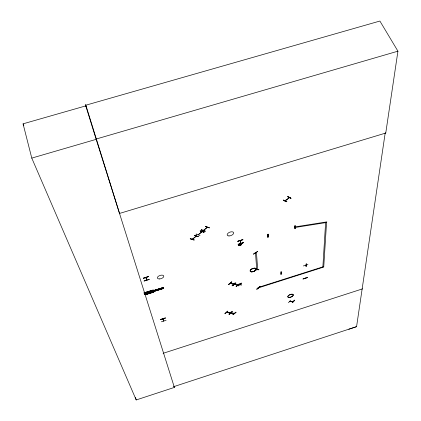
<?xml version="1.0" encoding="UTF-8"?>
<svg xmlns="http://www.w3.org/2000/svg" width="421" height="421" viewBox="0 0 421 421"><rect width="100%" height="100%" fill="white"/><g stroke="black" fill="none" stroke-linecap="round" stroke-linejoin="round"><path stroke-width="0.63" d="M163.548 320.876L163.853 320.944L163.011 318.865M226.677 312.429L229.755 312.824M230.04 312.892L226.577 312.445M231.271 313.124C230.161 312.629 235.581 313.382 233.976 313.477M294.858 227.414L294.405 227.535L294.963 227.366M294.947 228.687L294.995 225.793L294.942 228.756L295.221 228.671L295.042 225.814M289.395 197.623L285.206 200.764M285.254 200.891L289.348 197.644L288.885 197.844M303.309 265.951L307.94 264.509M305.73 265.398L305.525 265.467M305.551 265.272L305.514 265.635M305.393 277.997L305.183 278.265L305.214 278.002M306.051 266.361L306.341 263.83L306.025 266.361M303.015 278.934L307.509 277.492M280.944 271.908L281.207 271.829L280.981 274.318M281.175 274.25L281.149 271.782L280.97 274.355M322.875 266.872L325.601 222.804L326.559 222.504L326.843 221.883L294.916 226.924L294.658 227.545L326.559 222.504L323.728 267.061L258.373 287.869L258.341 287.411L323.76 266.593M267.94 237.128L267.84 234.271L267.94 237.107M239.802 284.628L240.044 284.67M240.428 242.849L240.68 245.669L240.959 245.585L240.712 242.759L240.428 242.849L240.68 245.669M240.654 242.733L240.691 245.632M145.808 277.586L146.54 280.118M146.803 280.039L146.003 277.465M258.32 287.817L257.873 287.859L258.247 287.927M292.948 301.52L293.395 301.415L289.732 301.452M237.702 285.128L234.418 284.412M162.974 318.923L163.653 321.06M240.533 240.886L240.291 240.68L240.749 243.433M348.804 329.233L356.571 326.659L385.168 133.173L385.768 132.989L397.934 51.178L379.895 21.05L85.589 105.271L96.162 139.351L31.775 158.101L23.066 123.832L85.779 105.881M240.27 240.717L240.286 240.917M230.892 313.077L234.292 313.529M230.145 283.412L233.587 284.18M234.218 284.507L234.713 284.496L234.329 284.412M239.933 284.559L240.033 284.286M257.042 269.629L256.589 269.856L256.952 269.54M255.526 252.684L255.1 252.642L255.405 252.795M192.281 239.254L192.802 238.996M198.533 234.439L198.107 234.792L202.112 231.655L198.275 234.802M201.433 231.655L201.68 232.008L201.817 231.171M203.332 230.503L203.764 230.145M207.053 227.645L207.237 227.293M203.527 230.508L207.369 227.34M237.907 284.354L241.417 285.033M238.033 284.238L241.554 284.87M190.381 238.649L194.239 239.912L190.229 238.802L190.397 238.596M196.228 234.15L200.007 235.455M201.412 229.608L205.28 231.187L201.296 229.987M283.386 199.928L283.286 200.312L286.869 201.601L283.28 200.301M286.643 201.78L283.291 200.264M240.833 244.127L241.307 244.112M267.598 235.902L268.514 235.607M268.051 235.649L268.403 235.523M281.723 272.95L281.281 272.982L281.686 272.861M192.318 239.207L196.265 236.16L192.413 239.296M196.081 236.134L195.944 236.444M203.369 230.455L207.169 227.335M290.616 300.205L288.48 302.757M292.211 302.683C296.789 297.342 294.105 301.794 292.121 302.52M292.4 302.71L294.547 300.157M240.886 244.112L241.349 243.97M267.546 235.902L267.951 235.807M294.895 227.398L294.511 227.519M226.961 312.493L226.535 312.556M231.476 311.64L228.703 314.203M229.45 314.261L232.35 311.719M232.96 314.719L236.013 312.235M235.86 312.187L232.924 314.74L235.986 312.203M238.028 285.854L241.359 283.112L238.181 285.848M256.768 269.845L257.036 269.593M260.073 286.569L256.736 289.19L260.057 286.548M231.813 281.938L228.503 284.696M230.366 283.307L230.645 283.401L230.261 283.317M233.429 283.986L233.481 284.191M235.302 282.707L231.997 285.501M235.881 283.044L232.439 285.759M232.566 285.785L235.928 283.086L232.624 285.827M239.339 283.801L236.039 286.58L239.512 283.87M198.275 236.57L194.291 235.386L198.096 236.702M190.445 238.633L190.229 238.812L194.028 240.086M196.06 234.334L196.165 233.955M201.291 230.034L205.211 231.203M205.416 226.64L209.395 227.814L205.322 226.393M203.948 232.224L200.154 230.971L204.143 232.118M287.548 196.591L291 198.328C289.422 196.728 284.322 195.591 291.022 198.259M242.917 242.696L238.618 245.49L242.917 242.717M238.723 245.527L243.028 242.754M241.049 244.422L241.291 244.269M240.949 244.206L241.301 244.333L241.049 244.159M145.819 277.523L146.076 277.734M255.31 252.537L255.305 252.789M253.374 254.089L257.61 251.4M257.726 251.484L253.516 254.168M285.491 200.538L285.306 200.88M293.258 301.515L289.695 301.568M233.323 284.001L233.708 284.059L230.319 283.317M173.662 386.688L356.571 326.659M31.775 158.101L136.209 399.95L174.378 387.415L173.989 386.162M241.122 244.438L240.88 244.296M163.101 353.314L362.592 288.848M160.685 319.45L165.416 317.944L160.711 319.534M160.711 319.534L165.442 318.029M161.38 321.786L166.085 320.286M307.519 277.618L303.02 279.055M281.686 272.95L281.233 273.103M237.781 241.249L242.933 239.665L237.791 241.265M237.791 241.359L242.922 239.644M243.206 242.675L238.118 244.401L243.191 242.622M238.107 244.369L243.227 242.822M144.087 280.944L149.26 279.344M294.984 225.861L295.268 225.777M267.898 234.297L267.619 234.381L267.719 237.239M268.003 234.265L268.288 234.176L268.387 237.034L268.103 237.123L268.014 234.192M267.546 235.802L268.456 235.523M240.896 244.206L241.354 244.064M148.492 276.629L143.282 278.218M144.045 292.827L153.191 289.99L153.27 290.285L144.129 293.105M144.082 292.942L153.218 290.106M144.098 292.99L153.233 290.153M144.845 293.311L153.365 290.669L153.449 290.964L144.319 293.779M154.218 290.458L163.316 287.638L154.233 290.522M144.882 293.432L153.391 290.785M144.892 293.474L153.412 290.832M144.419 294L153.539 291.174L153.618 291.464L144.503 294.279M144.456 294.116L153.57 291.29L144.466 294.163M154.354 291.022L163.448 288.201L163.522 288.496L154.433 291.3L154.354 291.011M154.391 291.137L163.48 288.322L154.407 291.195M145.213 294.484L153.712 291.848L153.797 292.137L145.298 294.763M153.744 291.963L145.256 294.632L153.765 292.037M385.157 133.225L385.762 133.041L119.527 213.447L85.552 104.282M397.934 51.178L96.077 139.062L174.378 387.415M200.175 230.897L203.969 232.218M255.273 269.124L258.773 269.85M201.938 231.645L201.701 231.224M289.811 301.441L290.069 301.436M240.491 240.628L240.749 243.401M306.125 263.883L306.241 266.309M225.077 313.766L227.787 311.182M256.905 289.253L259.92 286.517M238.033 285.875L241.207 283.112M234.365 284.417L237.686 285.138M194.476 235.276L198.291 236.591M209.221 227.914L205.359 226.387M283.444 200.143L286.817 201.564M285.464 200.175L285.596 200.475M285.285 200.107L285.554 200.512M23.066 123.832L23.834 125.647M149.302 279.476L144.119 281.054M85.589 105.271L85.979 106.518M108.55 178.62L108.634 178.899M135.509 397.471L136.209 399.95M227.793 311.156L224.882 313.729L227.782 311.172M232.208 311.708L229.303 314.276L232.197 311.724M255.442 269.03L258.936 269.756L255.442 269.019M231.671 281.917L228.356 284.701L231.661 281.933M257.673 269.645L256.742 269.94L255.489 252.589L256.452 252.29L257.673 269.645M148.466 276.534L143.308 278.297L148.471 276.544M163.29 287.522L154.16 290.279L154.26 290.622L163.295 287.548M228.971 235.944A3.436 1.8 -21.3 0 0 233.681 232.85A3.436 1.8 -21.3 0 0 228.619 232.771A3.436 1.8 -21.3 0 0 228.971 235.944M289.206 297.489A2.905 1.284 -22.3 0 0 293.305 294.995A2.905 1.284 -22.3 0 0 289.211 295.121A2.905 1.284 -22.3 0 0 289.206 297.489M289.159 297.405A2.926 1.295 -22.3 0 0 293.279 294.895A2.926 1.295 -22.3 0 0 289.159 295.021A2.926 1.295 -22.3 0 0 289.159 297.405M159.354 278.949A3.347 1.689 -18.1 0 0 163.769 276.044A3.347 1.689 -18.1 0 0 158.606 276.118A3.347 1.689 -18.1 0 0 159.354 278.949M251.763 271.845A3.163 1.521 -21.6 0 0 256.147 269.077A3.163 1.521 -21.6 0 0 251.563 269.124A3.173 1.526 -21.6 0 0 251.758 271.855A3.173 1.526 -21.6 0 0 256.163 269.077A3.173 1.526 -21.6 0 0 251.558 269.124A3.163 1.521 -21.6 0 0 251.763 271.845A3.152 1.516 -21.6 0 0 256.142 269.082A3.152 1.516 -21.6 0 0 251.569 269.13A3.152 1.516 -21.6 0 0 251.769 271.845"/></g></svg>
